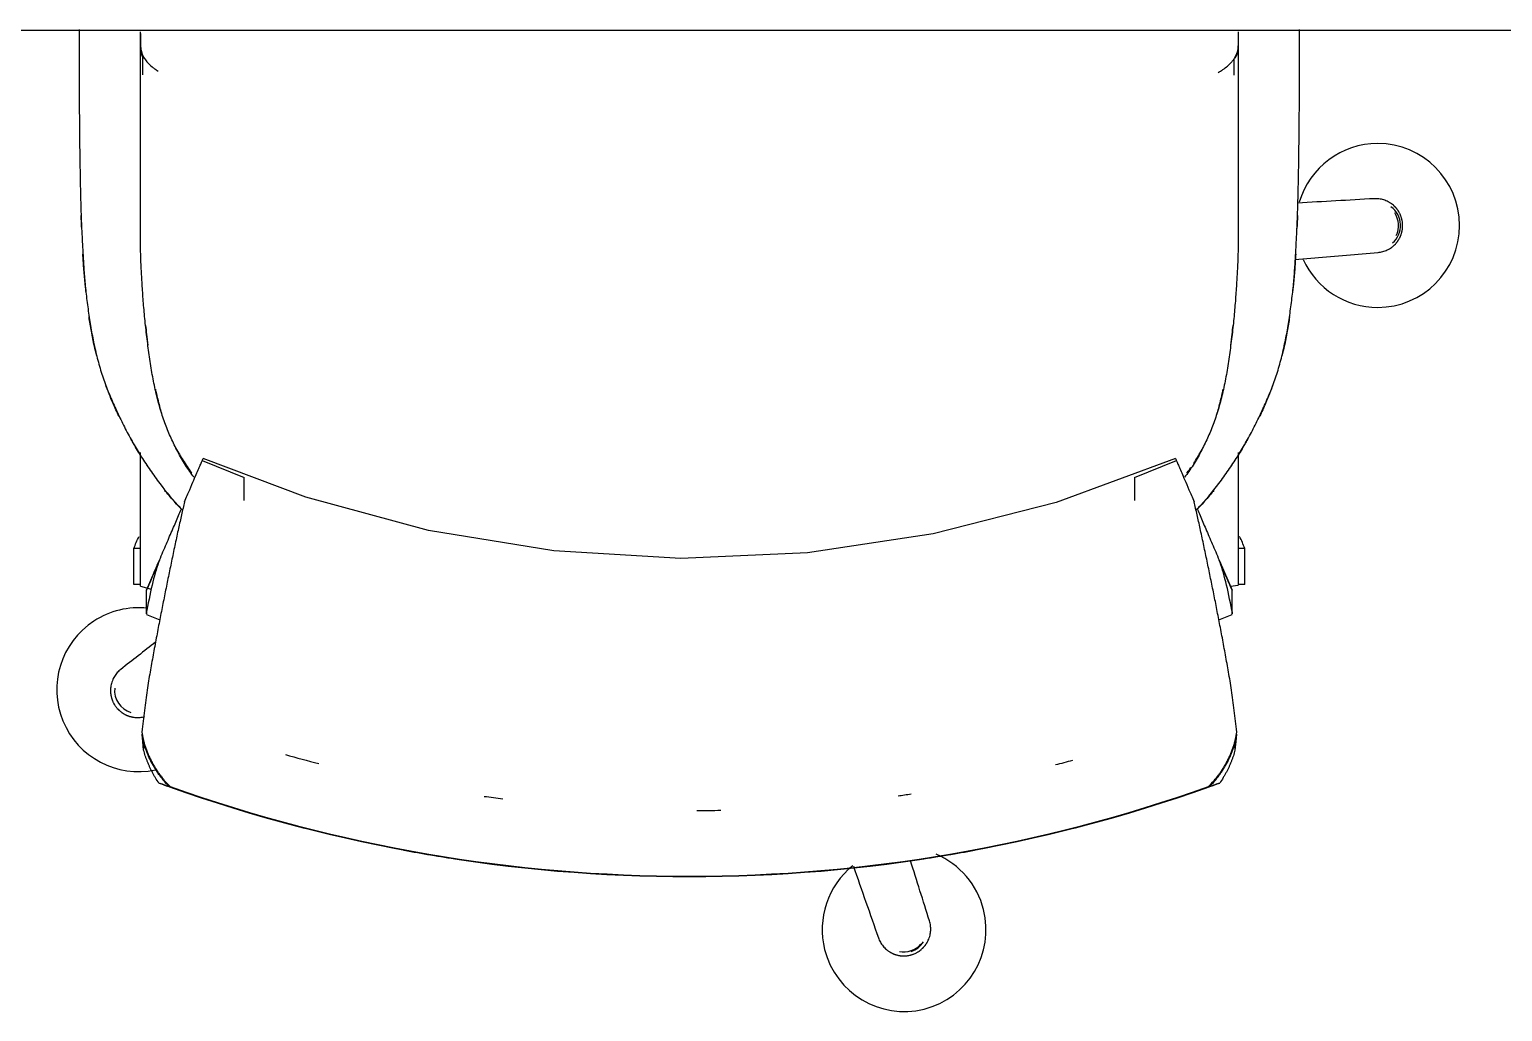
# Model space of a CAD drawing. Extents: x 6433 to 75181, y -2986 to 56414.
# Drawn here: x 25835 to 26555, y 4135 to 4614 of the extents above; entities that cross this region are included whole.
import ezdxf

# ---------------------------------------------------------------- set-up
doc = ezdxf.new("R2010")
doc.units = 0
doc.header["$MEASUREMENT"] = 0
doc.layers.add('A-Furniture', color=252, linetype='CONTINUOUS')

msp = doc.modelspace()

# ---------------------------------------------------------------- linework, layer by layer
at = {"layer": 'A-Furniture'}
for p, q in [((25784.93, 4613.88), (26584.93, 4613.88)), ((25889.57, 4517.97), (25889.57, 4583.99)), ((26425.39, 4583.99), (26425.39, 4517.97)), ((26453.16, 4501.82), (26493.79, 4505.31)), ((25889.57, 4342.28), (25889.57, 4407.61)), ((25919.67, 4403.78), (25940.17, 4395.42)), ((25970.24, 4385.8), (25920.09, 4404.74)), ((26394.87, 4404.74), (26336.68, 4383.23)), ((26374.78, 4395.42), (26395.28, 4403.78)), ((26425.39, 4407.61), (26425.39, 4342.77)), ((25940.13, 4384.2), (25940.13, 4395.25)), ((26374.82, 4395.25), (26374.82, 4384.2)), ((26030.11, 4369.55), (25970.24, 4385.8)), ((26336.68, 4383.23), (26276.59, 4367.83)), ((26091.33, 4359.56), (26030.11, 4369.55)), ((26276.59, 4367.83), (26215.23, 4358.69)), ((25886.27, 4343.17), (25886.27, 4360.74)), ((25889.57, 4360.74), (25886.27, 4360.74)), ((26153.26, 4355.93), (26091.33, 4359.56)), ((26428.68, 4360.74), (26425.39, 4360.74)), ((26428.68, 4343.17), (26428.68, 4360.74)), ((25892.48, 4340.47), (25898.76, 4355.09)), ((26215.23, 4358.69), (26153.26, 4355.93)), ((26416.2, 4355.09), (26422.48, 4340.47)), ((25889.57, 4343.17), (25886.27, 4343.17)), ((25889.57, 4342.28), (25894.78, 4340.86)), ((25892.48, 4329.78), (25892.48, 4340.47)), ((26421.68, 4342.33), (26425.39, 4342.77)), ((26422.48, 4329.78), (26422.48, 4340.47)), ((26428.68, 4343.17), (26425.39, 4343.17)), ((25892.48, 4328.47), (25898.9, 4325.89)), ((26416.06, 4325.89), (26422.48, 4328.47)), ((25890.59, 4266.44), (25890.26, 4270.17)), ((25891.04, 4262.25), (25890.59, 4266.44)), ((26424.36, 4266.44), (26423.92, 4262.25)), ((26424.69, 4270.17), (26424.36, 4266.44))]:
    msp.add_line(p, q, dxfattribs=at)
for centre, radius, start, end in [((26493.61, 4518.47), 40, 90, 163.41539), ((26493.61, 4518.47), 40, 270, 90), ((26493.61, 4518.47), 11.17, 310.15514, 54.57423), ((26492.64, 4518.4), 11.14, 334.40479, 33.82601), ((26493.61, 4518.47), 40, 204.42167, 270), ((25888.59, 4291.8), 40, 83.97405, 123.04881), ((25888.59, 4291.8), 40, 123.04881, 281.85208), ((25887.99, 4291.38), 11.14, 174.02688, 253.56486), ((26157.48, 4957.37), 724.59, 254.20509, 255.53572), ((26157.48, 4957.37), 724.59, 284.29018, 284.97515), ((26157.48, 4957.37), 756.84, 249.98894, 250.37738), ((26157.48, 4957.37), 756.84, 250.40867, 289.59133), ((26157.48, 4957.37), 756.62, 250.42831, 289.57169), ((26157.48, 4957.37), 756.84, 289.62262, 290.01106), ((26157.48, 4957.37), 724.59, 262.05656, 262.77513), ((26157.48, 4957.37), 724.59, 278.0854, 278.59456), ((26157.48, 4957.37), 756.84, 253.49886, 255.70638), ((26157.48, 4957.37), 724.59, 270.28832, 271.21946), ((26157.48, 4957.37), 756.84, 284.29362, 286.50114), ((26157.48, 4957.37), 756.84, 259.39213, 261.42383), ((26157.48, 4957.37), 756.84, 278.57617, 280.60787), ((26262.35, 4174.66), 40, 14.1205, 66.83238), ((26262.35, 4174.66), 40, 128.76024, 194.1205), ((26262.35, 4174.66), 40, 194.1205, 14.1205), ((26262.22, 4174.95), 11.14, 258.68345, 318.10468), ((26262.35, 4174.66), 11.17, 287.81482, 327.29401)]:
    msp.add_arc(centre, radius, start, end, dxfattribs=at)
for points, knots in [([(25859.47, 4614.18), (25859.47, 4613.93), (25859.47, 4613.15), (25859.48, 4612.03), (25859.48, 4610.28), (25859.48, 4608.12), (25859.49, 4605.06), (25859.5, 4601.31), (25859.51, 4596.83), (25859.52, 4592.88), (25859.53, 4589.75), (25859.55, 4586.67), (25859.57, 4582.96), (25859.59, 4578.3), (25859.62, 4573.33), (25859.66, 4568.44), (25859.69, 4564.32), (25859.73, 4561.11), (25859.77, 4558.17), (25859.81, 4554.78), (25859.87, 4550.81), (25859.94, 4546.61), (25860.04, 4541.08), (25860.18, 4534.53), (25860.37, 4527), (25860.62, 4519.57), (25860.98, 4512.18), (25861.39, 4504.91), (25861.81, 4497.55), (25862.3, 4491.23), (25862.83, 4485.96), (25863.32, 4481.86), (25863.87, 4477.7), (25864.65, 4472.24), (25865.76, 4465.53), (25867.11, 4458.95), (25868.38, 4453.73), (25869.44, 4449.78), (25870.61, 4445.9), (25872.29, 4440.95), (25874.62, 4435.02), (25877.22, 4429.23), (25879.45, 4424.57), (25881.18, 4421), (25882.98, 4417.44), (25885.48, 4412.82), (25888.8, 4407.19), (25893.07, 4400.6), (25899.15, 4391.96), (25904.79, 4384.97), (25909.05, 4380.47), (25909.74, 4379.76)], [0.2923064, 0.2923064, 0.2923064, 0.2923064, 0.2934783, 0.2961957, 0.298913, 0.3016304, 0.3043478, 0.3097826, 0.3152174, 0.3206522, 0.326087, 0.3315217, 0.3369565, 0.3423913, 0.3478261, 0.3532609, 0.3586957, 0.3641304, 0.3695652, 0.375, 0.3804348, 0.3858696, 0.3913043, 0.4021739, 0.4130435, 0.423913, 0.4347826, 0.4456522, 0.4565217, 0.4673913, 0.4728261, 0.4782609, 0.4836957, 0.4891304, 0.5, 0.5108696, 0.5163043, 0.5217391, 0.5271739, 0.5326087, 0.5434783, 0.5543478, 0.5597826, 0.5652174, 0.5706522, 0.576087, 0.5869565, 0.5978261, 0.6086957, 0.6304348, 0.6346057, 0.6346057, 0.6346057, 0.6346057]), ([(25915.65, 4395.52), (25914.95, 4396.44), (25913.52, 4398.4), (25911.46, 4401.47), (25909.48, 4404.74), (25907.66, 4408.04), (25905.43, 4412.39), (25902.95, 4417.85), (25900.41, 4424.69), (25898.13, 4432.2), (25896.19, 4440.37), (25894.66, 4448.81), (25893.41, 4457.52), (25892.3, 4466.37), (25891.37, 4475.19), (25890.68, 4483.78), (25890.17, 4491.79), (25889.75, 4499.22), (25889.51, 4505.97), (25889.45, 4512.2), (25889.47, 4518.21), (25889.47, 4524.22), (25889.43, 4530.44), (25889.44, 4535.88), (25889.45, 4540.52), (25889.46, 4545.4), (25889.46, 4550.33), (25889.46, 4554.95), (25889.46, 4558.08), (25889.46, 4560.9), (25889.46, 4564), (25889.46, 4568.06), (25889.46, 4574.82), (25889.46, 4582.16), (25889.46, 4587.13), (25889.46, 4590.23), (25889.46, 4593.42), (25889.46, 4597.39), (25889.46, 4601.63), (25889.46, 4605.11), (25889.46, 4607.92), (25889.46, 4609.95), (25889.46, 4611.69), (25889.46, 4612.59), (25889.46, 4613.07)], [0.3754739, 0.3754739, 0.3754739, 0.3754739, 0.3804348, 0.3858696, 0.3913043, 0.3967391, 0.4021739, 0.4130435, 0.423913, 0.4347826, 0.4456522, 0.4565217, 0.4673913, 0.4782609, 0.4891304, 0.5, 0.5108696, 0.5217391, 0.5326087, 0.5434783, 0.5543478, 0.5652174, 0.576087, 0.5869565, 0.5923913, 0.5978261, 0.6086957, 0.6141304, 0.6195652, 0.625, 0.6304348, 0.6358696, 0.6413043, 0.6521739, 0.6576087, 0.6630435, 0.6684783, 0.673913, 0.6793478, 0.6847826, 0.6875, 0.6902174, 0.6929348, 0.6956522, 0.6956522, 0.6956522, 0.6956522]), ([(26425.49, 4613.07), (26425.49, 4612.59), (26425.49, 4611.69), (26425.49, 4609.95), (26425.49, 4607.92), (26425.49, 4605.11), (26425.49, 4601.63), (26425.49, 4597.39), (26425.49, 4593.42), (26425.49, 4590.23), (26425.49, 4587.13), (26425.49, 4582.16), (26425.49, 4574.82), (26425.49, 4568.06), (26425.49, 4564), (26425.49, 4560.9), (26425.49, 4558.08), (26425.49, 4554.95), (26425.49, 4550.33), (26425.49, 4545.4), (26425.5, 4540.52), (26425.51, 4535.88), (26425.52, 4530.44), (26425.48, 4524.22), (26425.48, 4518.21), (26425.5, 4512.2), (26425.45, 4505.97), (26425.2, 4499.22), (26424.78, 4491.79), (26424.27, 4483.78), (26423.59, 4475.19), (26422.65, 4466.37), (26421.54, 4457.52), (26420.29, 4448.81), (26418.76, 4440.37), (26416.82, 4432.2), (26414.55, 4424.69), (26412, 4417.85), (26409.52, 4412.39), (26407.29, 4408.04), (26405.47, 4404.74), (26403.5, 4401.47), (26401.43, 4398.4), (26400, 4396.44), (26399.3, 4395.52)], [0.3043478, 0.3043478, 0.3043478, 0.3043478, 0.3070652, 0.3097826, 0.3125, 0.3152174, 0.3206522, 0.326087, 0.3315217, 0.3369565, 0.3423913, 0.3478261, 0.3586957, 0.3641304, 0.3695652, 0.375, 0.3804348, 0.3858696, 0.3913043, 0.4021739, 0.4076087, 0.4130435, 0.423913, 0.4347826, 0.4456522, 0.4565217, 0.4673913, 0.4782609, 0.4891304, 0.5, 0.5108696, 0.5217391, 0.5326087, 0.5434783, 0.5543478, 0.5652174, 0.576087, 0.5869565, 0.5978261, 0.6032609, 0.6086957, 0.6141304, 0.6195652, 0.6245261, 0.6245261, 0.6245261, 0.6245261]), ([(26405.21, 4379.76), (26405.9, 4380.47), (26410.16, 4384.97), (26415.8, 4391.96), (26421.88, 4400.6), (26426.16, 4407.19), (26429.47, 4412.82), (26431.97, 4417.44), (26433.77, 4421), (26435.5, 4424.57), (26437.73, 4429.23), (26440.33, 4435.02), (26442.66, 4440.95), (26444.35, 4445.9), (26445.51, 4449.78), (26446.57, 4453.73), (26447.85, 4458.95), (26449.2, 4465.53), (26450.31, 4472.24), (26451.08, 4477.7), (26451.64, 4481.86), (26452.12, 4485.96), (26452.65, 4491.23), (26453.14, 4497.55), (26453.57, 4504.91), (26453.97, 4512.18), (26454.34, 4519.57), (26454.58, 4527), (26454.77, 4534.53), (26454.91, 4541.08), (26455.02, 4546.61), (26455.08, 4550.81), (26455.14, 4554.78), (26455.18, 4558.17), (26455.23, 4561.11), (26455.26, 4564.32), (26455.3, 4568.44), (26455.33, 4573.33), (26455.36, 4578.3), (26455.38, 4582.96), (26455.4, 4586.67), (26455.42, 4589.75), (26455.43, 4592.88), (26455.44, 4596.83), (26455.45, 4601.31), (26455.46, 4605.06), (26455.47, 4608.12), (26455.47, 4610.28), (26455.48, 4612.03), (26455.48, 4613.15), (26455.48, 4613.93), (26455.48, 4614.18)], [0.3653943, 0.3653943, 0.3653943, 0.3653943, 0.3695652, 0.3913043, 0.4021739, 0.4130435, 0.423913, 0.4293478, 0.4347826, 0.4402174, 0.4456522, 0.4565217, 0.4673913, 0.4728261, 0.4782609, 0.4836957, 0.4891304, 0.5, 0.5108696, 0.5163043, 0.5217391, 0.5271739, 0.5326087, 0.5434783, 0.5543478, 0.5652174, 0.576087, 0.5869565, 0.5978261, 0.6086957, 0.6141304, 0.6195652, 0.625, 0.6304348, 0.6358696, 0.6413043, 0.6467391, 0.6521739, 0.6576087, 0.6630435, 0.6684783, 0.673913, 0.6793478, 0.6847826, 0.6902174, 0.6956522, 0.6983696, 0.701087, 0.7038043, 0.7065217, 0.7076936, 0.7076936, 0.7076936, 0.7076936]), ([(25891.06, 4600.13), (25890.69, 4600.67), (25889.51, 4602.73), (25889.25, 4604.78), (25889.57, 4606.26)], [-0.07541741, -0.07541741, -0.07541741, -0.07541741, -0.05555556, 0, 0, 0, 0]), ([(26423.89, 4600.13), (26424.27, 4600.67), (26425.45, 4602.73), (26425.7, 4604.78), (26425.39, 4606.26)], [0.92458259, 0.92458259, 0.92458259, 0.92458259, 0.94444444, 1, 1, 1, 1]), ([(25890.59, 4601.52), (25890.84, 4600.96), (25891.48, 4599.79), (25892.96, 4597.88), (25894.73, 4596.22), (25896.3, 4595.04), (25897.29, 4594.37), (25897.82, 4594.03), (25898.09, 4593.86)], [0, 0, 0, 0, 0.0277778, 0.0555556, 0.0833333, 0.0972222, 0.1041667, 0.1111111, 0.1111111, 0.1111111, 0.1111111]), ([(26415.72, 4593.19), (26415.99, 4593.34), (26416.51, 4593.65), (26417.51, 4594.26), (26419.07, 4595.32), (26420.85, 4596.77), (26422.39, 4598.37), (26423.08, 4599.3), (26423.37, 4599.73)], [0.8888889, 0.8888889, 0.8888889, 0.8888889, 0.8958333, 0.9027778, 0.9166667, 0.9444444, 0.9722222, 1, 1, 1, 1]), ([(26502.82, 4526.72), (26502.79, 4526.76), (26502.71, 4526.86), (26502.58, 4527.01), (26502.46, 4527.15), (26502.32, 4527.3), (26502.12, 4527.51), (26501.9, 4527.74), (26501.71, 4527.92), (26501.41, 4528.21), (26500.83, 4528.7), (26499.89, 4529.4), (26499.11, 4529.86), (26498.7, 4530.07)], [-1, -1, -1, -1, -0.925, -0.85, -0.8125, -0.775, -0.7, -0.625, -0.5875, -0.55, -0.4, -0.2, 0, 0, 0, 0]), ([(26503.88, 4511.59), (26504.01, 4511.79), (26504.2, 4512.13), (26504.43, 4512.58), (26504.56, 4512.86), (26504.66, 4513.08), (26504.76, 4513.3), (26504.87, 4513.58), (26505.01, 4513.95), (26505.16, 4514.38), (26505.27, 4514.74), (26505.32, 4514.94), (26505.36, 4515.06), (26505.38, 4515.15), (26505.4, 4515.25), (26505.44, 4515.38), (26505.49, 4515.63), (26505.57, 4516.01), (26505.65, 4516.5), (26505.74, 4517.2), (26505.79, 4517.93), (26505.79, 4518.66), (26505.77, 4519.19), (26505.73, 4519.73), (26505.63, 4520.49), (26505.48, 4521.27), (26505.29, 4522.01), (26505.13, 4522.53), (26504.99, 4522.93), (26504.89, 4523.18), (26504.84, 4523.31), (26504.8, 4523.41), (26504.76, 4523.5), (26504.71, 4523.62), (26504.63, 4523.81), (26504.46, 4524.16), (26504.26, 4524.56), (26504.08, 4524.89), (26503.95, 4525.12), (26503.87, 4525.25), (26503.8, 4525.35), (26503.74, 4525.45), (26503.65, 4525.58), (26503.51, 4525.81), (26503.3, 4526.11), (26503.05, 4526.43), (26502.9, 4526.63), (26502.82, 4526.72)], [-1, -1, -1, -1, -0.916667, -0.875, -0.854167, -0.833333, -0.8125, -0.791667, -0.75, -0.708333, -0.6875, -0.677083, -0.671875, -0.666667, -0.661458, -0.65625, -0.645833, -0.625, -0.604167, -0.583333, -0.541667, -0.520833, -0.5, -0.479167, -0.458333, -0.416667, -0.395833, -0.375, -0.354167, -0.34375, -0.338542, -0.333333, -0.328125, -0.322917, -0.3125, -0.291667, -0.25, -0.208333, -0.1875, -0.177083, -0.166667, -0.15625, -0.145833, -0.125, -0.083333, -0.041667, 0, 0, 0, 0]), ([(25860.77, 4517.01), (25860.72, 4518.23), (25860.63, 4520.35), (25860.55, 4522.45), (25860.52, 4523.34)], [0.583333333, 0.583333333, 0.583333333, 0.583333333, 0.588541667, 0.59241184, 0.59241184, 0.59241184, 0.59241184]), ([(26500.26, 4507.69), (26500.64, 4507.96), (26501.35, 4508.53), (26502.11, 4509.27), (26502.57, 4509.79), (26502.82, 4510.08), (26502.96, 4510.26), (26503.07, 4510.39), (26503.17, 4510.53), (26503.3, 4510.7), (26503.43, 4510.9), (26503.55, 4511.07), (26503.66, 4511.23), (26503.78, 4511.41), (26503.84, 4511.52), (26503.88, 4511.59)], [-1, -1, -1, -1, -0.8, -0.6, -0.5, -0.45, -0.4, -0.375, -0.35, -0.3, -0.25, -0.2, -0.15, -0.1, 0, 0, 0, 0]), ([(25862.88, 4486.16), (25862.78, 4487.05), (25862.43, 4490.36), (25861.9, 4495.95), (25861.56, 4501.1), (25861.4, 4503.96), (25861.37, 4504.52)], [0.53783396, 0.53783396, 0.53783396, 0.53783396, 0.54166667, 0.55208333, 0.5625, 0.56500708, 0.56500708, 0.56500708, 0.56500708]), ([(26453.58, 4504.52), (26453.55, 4503.96), (26453.39, 4501.1), (26453.05, 4495.95), (26452.52, 4490.36), (26452.17, 4487.05), (26452.08, 4486.16)], [0.43499292, 0.43499292, 0.43499292, 0.43499292, 0.4375, 0.44791667, 0.45833333, 0.46216604, 0.46216604, 0.46216604, 0.46216604]), ([(25868.14, 4454.84), (25867.73, 4456.4), (25866.75, 4460.35), (25865.46, 4466.68), (25864.71, 4471.48), (25864.38, 4473.82)], [0.49318304, 0.49318304, 0.49318304, 0.49318304, 0.5, 0.51041667, 0.52034416, 0.52034416, 0.52034416, 0.52034416]), ([(25891.97, 4469.65), (25892.12, 4468.22), (25892.47, 4465.05), (25892.85, 4461.83), (25893.07, 4460.06)], [0.50425801, 0.50425801, 0.50425801, 0.50425801, 0.51041667, 0.51788638, 0.51788638, 0.51788638, 0.51788638]), ([(26421.88, 4460.06), (26422.1, 4461.83), (26422.48, 4465.05), (26422.83, 4468.22), (26422.98, 4469.65)], [0.48211362, 0.48211362, 0.48211362, 0.48211362, 0.48958333, 0.49574199, 0.49574199, 0.49574199, 0.49574199]), ([(26450.57, 4473.82), (26450.24, 4471.48), (26449.5, 4466.68), (26448.2, 4460.35), (26447.22, 4456.4), (26446.81, 4454.84)], [0.47965584, 0.47965584, 0.47965584, 0.47965584, 0.48958333, 0.5, 0.50681696, 0.50681696, 0.50681696, 0.50681696]), ([(25878.98, 4425.2), (25877.97, 4427.32), (25875.58, 4432.58), (25873.51, 4437.91), (25872.38, 4441.09)], [0.44842599, 0.44842599, 0.44842599, 0.44842599, 0.45833333, 0.47273485, 0.47273485, 0.47273485, 0.47273485]), ([(25896.77, 4438.57), (25896.94, 4437.8), (25897.63, 4434.68), (25898.66, 4430.41), (25899.64, 4426.99), (25899.99, 4425.84)], [0.54866694, 0.54866694, 0.54866694, 0.54866694, 0.55208333, 0.5625, 0.56783755, 0.56783755, 0.56783755, 0.56783755]), ([(26414.96, 4425.84), (26415.31, 4426.99), (26416.29, 4430.41), (26417.32, 4434.68), (26418.01, 4437.8), (26418.18, 4438.57)], [0.43216245, 0.43216245, 0.43216245, 0.43216245, 0.4375, 0.44791667, 0.45133306, 0.45133306, 0.45133306, 0.45133306]), ([(26442.57, 4441.09), (26441.44, 4437.91), (26439.37, 4432.58), (26436.99, 4427.32), (26435.97, 4425.2)], [0.52726515, 0.52726515, 0.52726515, 0.52726515, 0.54166667, 0.55157401, 0.55157401, 0.55157401, 0.55157401]), ([(25893.2, 4400.64), (25892.13, 4402.26), (25889.74, 4405.94), (25886.99, 4410.37), (25885.31, 4413.24), (25884.88, 4413.99)], [0.40851688, 0.40851688, 0.40851688, 0.40851688, 0.41666667, 0.42708333, 0.43069115, 0.43069115, 0.43069115, 0.43069115]), ([(25906.58, 4410.09), (25906.62, 4410.01), (25907.79, 4407.86), (25910.25, 4403.7), (25912.99, 4399.68), (25914.43, 4397.69), (25914.5, 4397.6)], [0.59333507, 0.59333507, 0.59333507, 0.59333507, 0.59375, 0.60416667, 0.61458333, 0.61505928, 0.61505928, 0.61505928, 0.61505928]), ([(26403.68, 4402.26), (26404, 4402.75), (26405.61, 4405.23), (26407.16, 4407.86), (26408.33, 4410.01), (26408.37, 4410.09)], [0.393266, 0.393266, 0.393266, 0.393266, 0.39583333, 0.40625, 0.40666493, 0.40666493, 0.40666493, 0.40666493]), ([(26430.07, 4413.99), (26429.64, 4413.24), (26427.96, 4410.37), (26425.21, 4405.94), (26422.83, 4402.26), (26421.76, 4400.64)], [0.56930885, 0.56930885, 0.56930885, 0.56930885, 0.57291667, 0.58333333, 0.59148312, 0.59148312, 0.59148312, 0.59148312]), ([(26400.46, 4397.6), (26400.52, 4397.69), (26401.15, 4398.56), (26401.77, 4399.44), (26402.32, 4400.24)], [0.384940724, 0.384940724, 0.384940724, 0.384940724, 0.385416667, 0.389695662, 0.389695662, 0.389695662, 0.389695662]), ([(25909.92, 4379.59), (25909.18, 4380.32), (25906.75, 4382.77), (25903.93, 4385.96), (25901.89, 4388.5), (25901.41, 4389.12)], [0.37051719, 0.37051719, 0.37051719, 0.37051719, 0.375, 0.38541667, 0.38875119, 0.38875119, 0.38875119, 0.38875119]), ([(26413.55, 4389.12), (26413.06, 4388.5), (26411.02, 4385.96), (26408.21, 4382.77), (26405.77, 4380.32), (26405.03, 4379.59)], [0.61124881, 0.61124881, 0.61124881, 0.61124881, 0.61458333, 0.625, 0.62948281, 0.62948281, 0.62948281, 0.62948281]), ([(25910.97, 4383.52), (25910.5, 4381.5), (25909.78, 4378.35), (25908.79, 4373.91), (25908.03, 4370.47), (25907.25, 4366.87), (25906.45, 4363.1), (25905.64, 4359.27), (25904.84, 4355.48), (25904.07, 4351.75), (25903.04, 4346.75), (25902.02, 4341.72), (25901.01, 4336.67), (25900.01, 4331.63), (25898.75, 4325.2), (25897.46, 4318.44), (25896.43, 4312.94), (25895.68, 4308.74), (25894.92, 4304.57), (25894.17, 4300.4), (25893.43, 4296.1), (25892.72, 4291.55), (25892.05, 4286.73), (25891.19, 4280.06), (25890.58, 4274.76), (25890.2, 4271.09)], [-1, -1, -1, -1, -0.928571, -0.892857, -0.857143, -0.821429, -0.785714, -0.75, -0.714286, -0.678571, -0.642857, -0.571429, -0.535714, -0.5, -0.428571, -0.357143, -0.321429, -0.285714, -0.25, -0.214286, -0.178571, -0.142857, -0.107143, -0.071429, 0, 0, 0, 0]), ([(26424.76, 4271.09), (26424.37, 4274.76), (26423.76, 4280.06), (26422.9, 4286.73), (26422.23, 4291.55), (26421.52, 4296.1), (26420.79, 4300.4), (26420.03, 4304.57), (26419.28, 4308.74), (26418.52, 4312.94), (26417.49, 4318.44), (26416.2, 4325.2), (26414.7, 4332.91), (26413.19, 4340.46), (26411.91, 4346.75), (26410.89, 4351.75), (26410.11, 4355.48), (26409.31, 4359.27), (26408.5, 4363.1), (26407.7, 4366.87), (26406.92, 4370.47), (26406.16, 4373.91), (26405.17, 4378.35), (26404.45, 4381.5), (26403.98, 4383.52)], [-1, -1, -1, -1, -0.928571, -0.892857, -0.857143, -0.821429, -0.785714, -0.75, -0.714286, -0.678571, -0.642857, -0.571429, -0.5, -0.428571, -0.357143, -0.321429, -0.285714, -0.25, -0.214286, -0.178571, -0.142857, -0.107143, -0.071429, 0, 0, 0, 0]), ([(25898.76, 4355.09), (25899.91, 4357.77), (25902.17, 4363.04), (25905.33, 4370.4), (25907.7, 4375.91), (25908.97, 4378.87), (25909.38, 4379.81)], [-1, -1, -1, -1, -0.8, -0.6, -0.4, -0.3, -0.3, -0.3, -0.3]), ([(26405.58, 4379.81), (26405.98, 4378.87), (26407.25, 4375.92), (26409.62, 4370.4), (26412.78, 4363.04), (26415.04, 4357.77), (26416.2, 4355.09)], [-0.7, -0.7, -0.7, -0.7, -0.6, -0.4, -0.2, 0, 0, 0, 0]), ([(25898.77, 4355.12), (25898.17, 4353.72), (25896.07, 4348.82), (25893.95, 4343.9), (25892.48, 4340.47)], [-0.08237256, -0.08237256, -0.08237256, -0.08237256, -0.05882353, 0, 0, 0, 0]), ([(25892.48, 4340.47), (25893.95, 4343.9), (25896.07, 4348.82), (25898.17, 4353.72), (25898.77, 4355.12)], [-1, -1, -1, -1, -0.94117647, -0.91762744, -0.91762744, -0.91762744, -0.91762744]), ([(26422.48, 4340.47), (26421, 4343.9), (26418.89, 4348.82), (26416.78, 4353.72), (26416.18, 4355.12)], [-1, -1, -1, -1, -0.94117647, -0.91762986, -0.91762986, -0.91762986, -0.91762986]), ([(26416.18, 4355.12), (26416.78, 4353.72), (26418.89, 4348.82), (26421, 4343.9), (26422.48, 4340.47)], [-0.08237014, -0.08237014, -0.08237014, -0.08237014, -0.05882353, 0, 0, 0, 0]), ([(25892.48, 4330.89), (25892.48, 4330.24), (25892.48, 4329.42), (25892.48, 4328.88), (25892.48, 4328.74), (25892.48, 4328.72)], [0.4444444, 0.4444444, 0.4444444, 0.4444444, 0.5833333, 0.6527778, 0.6666667, 0.6666667, 0.6666667, 0.6666667]), ([(25875.76, 4296.18), (25875.59, 4295.74), (25875.3, 4294.88), (25875.07, 4293.84), (25874.97, 4293.16), (25874.92, 4292.78), (25874.9, 4292.56), (25874.89, 4292.38), (25874.87, 4292.21), (25874.86, 4292), (25874.85, 4291.76), (25874.85, 4291.55), (25874.85, 4291.36), (25874.85, 4291.14), (25874.85, 4291.01), (25874.86, 4290.94)], [-1, -1, -1, -1, -0.8, -0.6, -0.5, -0.45, -0.4, -0.375, -0.35, -0.3, -0.25, -0.2, -0.15, -0.1, 0, 0, 0, 0]), ([(25874.86, 4290.94), (25874.86, 4290.7), (25874.89, 4290.31), (25874.94, 4289.8), (25874.98, 4289.5), (25875.02, 4289.26), (25875.06, 4289.03), (25875.12, 4288.73), (25875.2, 4288.34), (25875.31, 4287.9), (25875.42, 4287.54), (25875.48, 4287.34), (25875.52, 4287.23), (25875.55, 4287.13), (25875.58, 4287.04), (25875.63, 4286.91), (25875.72, 4286.68), (25875.86, 4286.32), (25876.06, 4285.86), (25876.37, 4285.23), (25876.73, 4284.58), (25877.13, 4283.97), (25877.44, 4283.54), (25877.77, 4283.11), (25878.26, 4282.52), (25878.81, 4281.95), (25879.38, 4281.44), (25879.8, 4281.09), (25880.13, 4280.84), (25880.35, 4280.68), (25880.47, 4280.6), (25880.55, 4280.54), (25880.63, 4280.48), (25880.74, 4280.41), (25880.92, 4280.3), (25881.24, 4280.09), (25881.63, 4279.87), (25881.97, 4279.69), (25882.2, 4279.58), (25882.34, 4279.51), (25882.45, 4279.46), (25882.56, 4279.41), (25882.7, 4279.34), (25882.95, 4279.24), (25883.29, 4279.1), (25883.67, 4278.96), (25883.91, 4278.88), (25884.02, 4278.85)], [-1, -1, -1, -1, -0.916667, -0.875, -0.854167, -0.833333, -0.8125, -0.791667, -0.75, -0.708333, -0.6875, -0.677083, -0.671875, -0.666667, -0.661458, -0.65625, -0.645833, -0.625, -0.604167, -0.583333, -0.541667, -0.520833, -0.5, -0.479167, -0.458333, -0.416667, -0.395833, -0.375, -0.354167, -0.34375, -0.338542, -0.333333, -0.328125, -0.322917, -0.3125, -0.291667, -0.25, -0.208333, -0.1875, -0.177083, -0.166667, -0.15625, -0.145833, -0.125, -0.083333, -0.041667, 0, 0, 0, 0]), ([(25884.02, 4278.85), (25884.07, 4278.83), (25884.19, 4278.79), (25884.38, 4278.74), (25884.56, 4278.69), (25884.75, 4278.64), (25885.04, 4278.57), (25885.35, 4278.5), (25885.61, 4278.45), (25886.01, 4278.38), (25886.77, 4278.27), (25887.94, 4278.21), (25888.84, 4278.25), (25889.31, 4278.3)], [-1, -1, -1, -1, -0.925, -0.85, -0.8125, -0.775, -0.7, -0.625, -0.5875, -0.55, -0.4, -0.2, 0, 0, 0, 0]), ([(25890.2, 4271.09), (25890.33, 4269.97), (25890.63, 4268.26), (25891.21, 4265.94), (25891.73, 4264.19), (25892.34, 4262.42), (25893.04, 4260.63), (25893.69, 4259.14), (25894.25, 4257.97), (25894.68, 4257.1), (25895.14, 4256.24), (25895.77, 4255.09), (25896.6, 4253.67), (25897.66, 4252.01), (25898.8, 4250.4), (25900.01, 4248.83), (25901.7, 4246.82), (25903.07, 4245.38), (25904.02, 4244.47)], [-1, -1, -1, -1, -0.875, -0.8125, -0.75, -0.6875, -0.625, -0.5625, -0.53125, -0.5, -0.46875, -0.4375, -0.375, -0.3125, -0.25, -0.1875, -0.125, 0, 0, 0, 0]), ([(25890.26, 4270.17), (25890.41, 4269.07), (25890.73, 4267.41), (25891.32, 4265.16), (25891.84, 4263.47), (25892.44, 4261.76), (25893.13, 4260.03), (25893.76, 4258.6), (25894.3, 4257.47), (25894.72, 4256.63), (25895.16, 4255.79), (25895.77, 4254.68), (25896.57, 4253.31), (25897.59, 4251.7), (25898.69, 4250.13), (25899.85, 4248.61), (25901.48, 4246.65), (25902.79, 4245.25), (25903.7, 4244.35)], [-1, -1, -1, -1, -0.875, -0.8125, -0.75, -0.6875, -0.625, -0.5625, -0.53125, -0.5, -0.46875, -0.4375, -0.375, -0.3125, -0.25, -0.1875, -0.125, 0, 0, 0, 0]), ([(25903.33, 4244.71), (25902.45, 4245.6), (25901.17, 4246.99), (25899.59, 4248.94), (25898.46, 4250.44), (25897.4, 4251.99), (25896.41, 4253.58), (25895.63, 4254.93), (25895.04, 4256.02), (25894.61, 4256.84), (25894.2, 4257.67), (25893.67, 4258.78), (25893.06, 4260.19), (25892.39, 4261.89), (25891.8, 4263.58), (25891.29, 4265.24), (25890.72, 4267.45), (25890.41, 4269.09), (25890.26, 4270.17)], [-1, -1, -1, -1, -0.875, -0.8125, -0.75, -0.6875, -0.625, -0.5625, -0.53125, -0.5, -0.46875, -0.4375, -0.375, -0.3125, -0.25, -0.1875, -0.125, 0, 0, 0, 0]), ([(26410.93, 4244.47), (26411.88, 4245.38), (26413.25, 4246.82), (26414.95, 4248.83), (26416.15, 4250.4), (26417.29, 4252.01), (26418.36, 4253.67), (26419.18, 4255.09), (26419.81, 4256.24), (26420.27, 4257.1), (26420.7, 4257.97), (26421.26, 4259.14), (26421.91, 4260.63), (26422.61, 4262.42), (26423.22, 4264.19), (26423.74, 4265.94), (26424.32, 4268.26), (26424.62, 4269.97), (26424.76, 4271.09)], [-1, -1, -1, -1, -0.875, -0.8125, -0.75, -0.6875, -0.625, -0.5625, -0.53125, -0.5, -0.46875, -0.4375, -0.375, -0.3125, -0.25, -0.1875, -0.125, 0, 0, 0, 0]), ([(26411.25, 4244.35), (26412.16, 4245.25), (26413.47, 4246.65), (26415.1, 4248.61), (26416.27, 4250.13), (26417.36, 4251.7), (26418.38, 4253.31), (26419.18, 4254.68), (26419.79, 4255.79), (26420.23, 4256.63), (26420.66, 4257.47), (26421.2, 4258.6), (26421.83, 4260.03), (26422.51, 4261.76), (26423.11, 4263.47), (26423.64, 4265.16), (26424.22, 4267.41), (26424.54, 4269.07), (26424.69, 4270.17)], [-1, -1, -1, -1, -0.875, -0.8125, -0.75, -0.6875, -0.625, -0.5625, -0.53125, -0.5, -0.46875, -0.4375, -0.375, -0.3125, -0.25, -0.1875, -0.125, 0, 0, 0, 0]), ([(26424.69, 4270.17), (26424.54, 4269.09), (26424.23, 4267.46), (26423.66, 4265.25), (26423.15, 4263.59), (26422.56, 4261.9), (26421.9, 4260.2), (26421.28, 4258.79), (26420.76, 4257.68), (26420.35, 4256.85), (26419.92, 4256.03), (26419.33, 4254.94), (26418.55, 4253.59), (26417.55, 4252), (26416.49, 4250.45), (26415.36, 4248.94), (26413.78, 4247), (26412.5, 4245.6), (26411.62, 4244.71)], [-1, -1, -1, -1, -0.875, -0.8125, -0.75, -0.6875, -0.625, -0.5625, -0.53125, -0.5, -0.46875, -0.4375, -0.375, -0.3125, -0.25, -0.1875, -0.125, 0, 0, 0, 0]), ([(25898.49, 4246.22), (25897.9, 4247.07), (25897.05, 4248.36), (25896.15, 4249.9), (25895.65, 4250.78), (25895.29, 4251.45), (25894.94, 4252.12), (25894.49, 4253.02), (25893.96, 4254.15), (25893.46, 4255.28), (25893.08, 4256.19), (25892.81, 4256.87), (25892.55, 4257.55), (25892.21, 4258.45), (25891.66, 4260.02), (25891.27, 4261.36), (25891.04, 4262.25)], [-1, -1, -1, -1, -0.833333, -0.75, -0.708333, -0.666667, -0.625, -0.583333, -0.5, -0.416667, -0.375, -0.333333, -0.291667, -0.25, -0.166667, 0, 0, 0, 0]), ([(26423.92, 4262.25), (26423.68, 4261.35), (26423.28, 4260), (26422.73, 4258.43), (26422.4, 4257.53), (26422.14, 4256.86), (26421.87, 4256.19), (26421.49, 4255.3), (26421.01, 4254.18), (26420.49, 4253.07), (26420.05, 4252.19), (26419.7, 4251.52), (26419.34, 4250.85), (26418.84, 4249.96), (26417.93, 4248.41), (26417.07, 4247.1), (26416.47, 4246.22)], [-1, -1, -1, -1, -0.833333, -0.75, -0.708333, -0.666667, -0.625, -0.583333, -0.5, -0.416667, -0.375, -0.333333, -0.291667, -0.25, -0.166667, 0, 0, 0, 0]), ([(26272.79, 4167.14), (26272.83, 4167.18), (26272.9, 4167.29), (26273.01, 4167.45), (26273.12, 4167.6), (26273.23, 4167.77), (26273.39, 4168.01), (26273.55, 4168.29), (26273.68, 4168.52), (26273.88, 4168.88), (26274.22, 4169.56), (26274.66, 4170.64), (26274.92, 4171.51), (26275.02, 4171.96)], [-1, -1, -1, -1, -0.925, -0.85, -0.8125, -0.775, -0.7, -0.625, -0.5875, -0.55, -0.4, -0.2, 0, 0, 0, 0]), ([(26253.72, 4164.93), (26254.08, 4164.63), (26254.8, 4164.08), (26255.71, 4163.52), (26256.32, 4163.2), (26256.66, 4163.04), (26256.87, 4162.95), (26257.03, 4162.88), (26257.19, 4162.81), (26257.39, 4162.73), (26257.61, 4162.64), (26257.81, 4162.57), (26257.98, 4162.51), (26258.19, 4162.44), (26258.32, 4162.4), (26258.39, 4162.38)], [-1, -1, -1, -1, -0.8, -0.6, -0.5, -0.45, -0.4, -0.375, -0.35, -0.3, -0.25, -0.2, -0.15, -0.1, 0, 0, 0, 0]), ([(26258.39, 4162.38), (26258.61, 4162.31), (26258.99, 4162.21), (26259.49, 4162.09), (26259.79, 4162.03), (26260.03, 4161.99), (26260.26, 4161.95), (26260.57, 4161.91), (26260.95, 4161.87), (26261.41, 4161.83), (26261.78, 4161.81), (26261.99, 4161.81), (26262.11, 4161.81), (26262.21, 4161.81), (26262.31, 4161.81), (26262.45, 4161.81), (26262.7, 4161.81), (26263.09, 4161.83), (26263.58, 4161.88), (26264.28, 4161.96), (26265, 4162.1), (26265.72, 4162.28), (26266.22, 4162.43), (26266.74, 4162.6), (26267.45, 4162.88), (26268.17, 4163.22), (26268.84, 4163.59), (26269.3, 4163.87), (26269.65, 4164.1), (26269.87, 4164.26), (26269.98, 4164.34), (26270.07, 4164.41), (26270.15, 4164.47), (26270.25, 4164.54), (26270.42, 4164.68), (26270.72, 4164.92), (26271.05, 4165.21), (26271.33, 4165.47), (26271.52, 4165.66), (26271.62, 4165.76), (26271.71, 4165.85), (26271.79, 4165.94), (26271.9, 4166.05), (26272.08, 4166.25), (26272.32, 4166.53), (26272.57, 4166.84), (26272.72, 4167.04), (26272.79, 4167.14)], [-1, -1, -1, -1, -0.916667, -0.875, -0.854167, -0.833333, -0.8125, -0.791667, -0.75, -0.708333, -0.6875, -0.677083, -0.671875, -0.666667, -0.661458, -0.65625, -0.645833, -0.625, -0.604167, -0.583333, -0.541667, -0.520833, -0.5, -0.479167, -0.458333, -0.416667, -0.395833, -0.375, -0.354167, -0.34375, -0.338542, -0.333333, -0.328125, -0.322917, -0.3125, -0.291667, -0.25, -0.208333, -0.1875, -0.177083, -0.166667, -0.15625, -0.145833, -0.125, -0.083333, -0.041667, 0, 0, 0, 0])]:
    msp.add_open_spline(points, degree=3, knots=knots, dxfattribs=at)
for points in [[(25889.57, 4612.26), (25889.57, 4610.37), (25889.57, 4608.37), (25889.57, 4606.26)], [(26425.39, 4612.26), (26425.39, 4610.37), (26425.39, 4608.37), (26425.39, 4606.26)], [(25889.57, 4606.26), (25889.55, 4605.53), (25889.7, 4604), (25890.23, 4602.36), (25890.59, 4601.52)], [(26425.39, 4606.26), (26425.44, 4605.28), (26425.16, 4603.2), (26424.09, 4600.91), (26423.37, 4599.73)], [(25890.59, 4592.08), (25890.59, 4595.34), (25890.59, 4598.56), (25890.59, 4601.52)], [(26423.37, 4599.73), (26423.37, 4597.24), (26423.37, 4594.61), (26423.37, 4591.94)], [(26491.9, 4531.53), (26479.44, 4530.82), (26466.98, 4530.11), (26454.51, 4529.41)], [(26498.7, 4530.07), (26498, 4530.43), (26496.54, 4531.03), (26494.24, 4531.52), (26492.68, 4531.57), (26491.9, 4531.53)], [(26454.44, 4523.34), (26454.36, 4521.24), (26454.27, 4519.13), (26454.18, 4517.01)], [(26493.79, 4505.31), (26494.56, 4505.38), (26496.09, 4505.65), (26498.28, 4506.45), (26499.63, 4507.24), (26500.26, 4507.69)], [(25910.97, 4383.52), (25911.93, 4385.74), (25913.62, 4389.68), (25915.6, 4394.29), (25917.11, 4397.82), (25918.25, 4400.47), (25919.11, 4402.47), (25919.77, 4404.01), (25920.01, 4404.56), (25920.06, 4404.68)], [(26394.89, 4404.68), (26394.94, 4404.56), (26395.18, 4404.01), (26395.84, 4402.47), (26396.7, 4400.47), (26397.84, 4397.82), (26399.36, 4394.29), (26401.34, 4389.68), (26403.03, 4385.74), (26403.98, 4383.52)], [(25886.27, 4360.74), (25886.98, 4362.79), (25887.83, 4364.74), (25888.81, 4366.6)], [(26428.68, 4360.74), (26427.97, 4362.79), (26427.13, 4364.74), (26426.14, 4366.6)], [(25898.76, 4355.09), (25897.63, 4352.1), (25895.48, 4345), (25893.52, 4335.66), (25892.59, 4330.43)], [(26422.37, 4330.43), (26421.43, 4335.66), (26419.47, 4345), (26417.32, 4352.1), (26416.2, 4355.09)], [(26422.48, 4336.99), (26422.48, 4337.77), (26422.48, 4338.57), (26422.48, 4339.38)], [(25892.48, 4329.78), (25892.5, 4329.87), (25892.51, 4329.98), (25892.53, 4330.09)], [(26422.42, 4330.09), (26422.44, 4329.98), (26422.46, 4329.87), (26422.48, 4329.78)], [(26422.48, 4328.72), (26422.48, 4328.9), (26422.48, 4329.46), (26422.48, 4330.37), (26422.48, 4330.89)], [(25892.48, 4328.84), (25892.48, 4329.05), (25892.48, 4329.37), (25892.48, 4329.78)], [(26422.48, 4329.78), (26422.48, 4329.37), (26422.48, 4329.06), (26422.48, 4328.84)], [(25896.86, 4315.05), (25891.2, 4310.6), (25885.54, 4306.16), (25879.88, 4301.72)], [(25879.88, 4301.72), (25879.27, 4301.24), (25878.13, 4300.17), (25876.74, 4298.3), (25876.04, 4296.9), (25875.76, 4296.18)], [(25889.31, 4278.3), (25890.09, 4278.38), (25890.86, 4278.52), (25891.62, 4278.74)], [(25891.04, 4262.25), (25891.17, 4263.38), (25891.3, 4264.5), (25891.43, 4265.6)], [(26423.52, 4265.6), (26423.65, 4264.5), (26423.78, 4263.38), (26423.92, 4262.25)], [(25903.7, 4244.35), (25902.66, 4244.72), (25900.74, 4245.41), (25899.18, 4245.97), (25898.49, 4246.22)], [(26416.47, 4246.22), (26415.77, 4245.97), (26414.21, 4245.41), (26412.3, 4244.72), (26411.25, 4244.35)], [(26274.76, 4178.91), (26271.65, 4188.74), (26268.55, 4198.57), (26265.45, 4208.39)], [(26237.57, 4205.66), (26241.65, 4193.98), (26245.73, 4182.3), (26249.81, 4170.62)], [(26275.02, 4171.96), (26275.2, 4172.73), (26275.42, 4174.29), (26275.33, 4176.64), (26274.99, 4178.17), (26274.76, 4178.91)], [(26249.81, 4170.62), (26250.07, 4169.89), (26250.71, 4168.47), (26252.03, 4166.55), (26253.13, 4165.43), (26253.72, 4164.93)]]:
    msp.add_open_spline(points, degree=3, dxfattribs=at)

doc.saveas('drawing.dxf')
